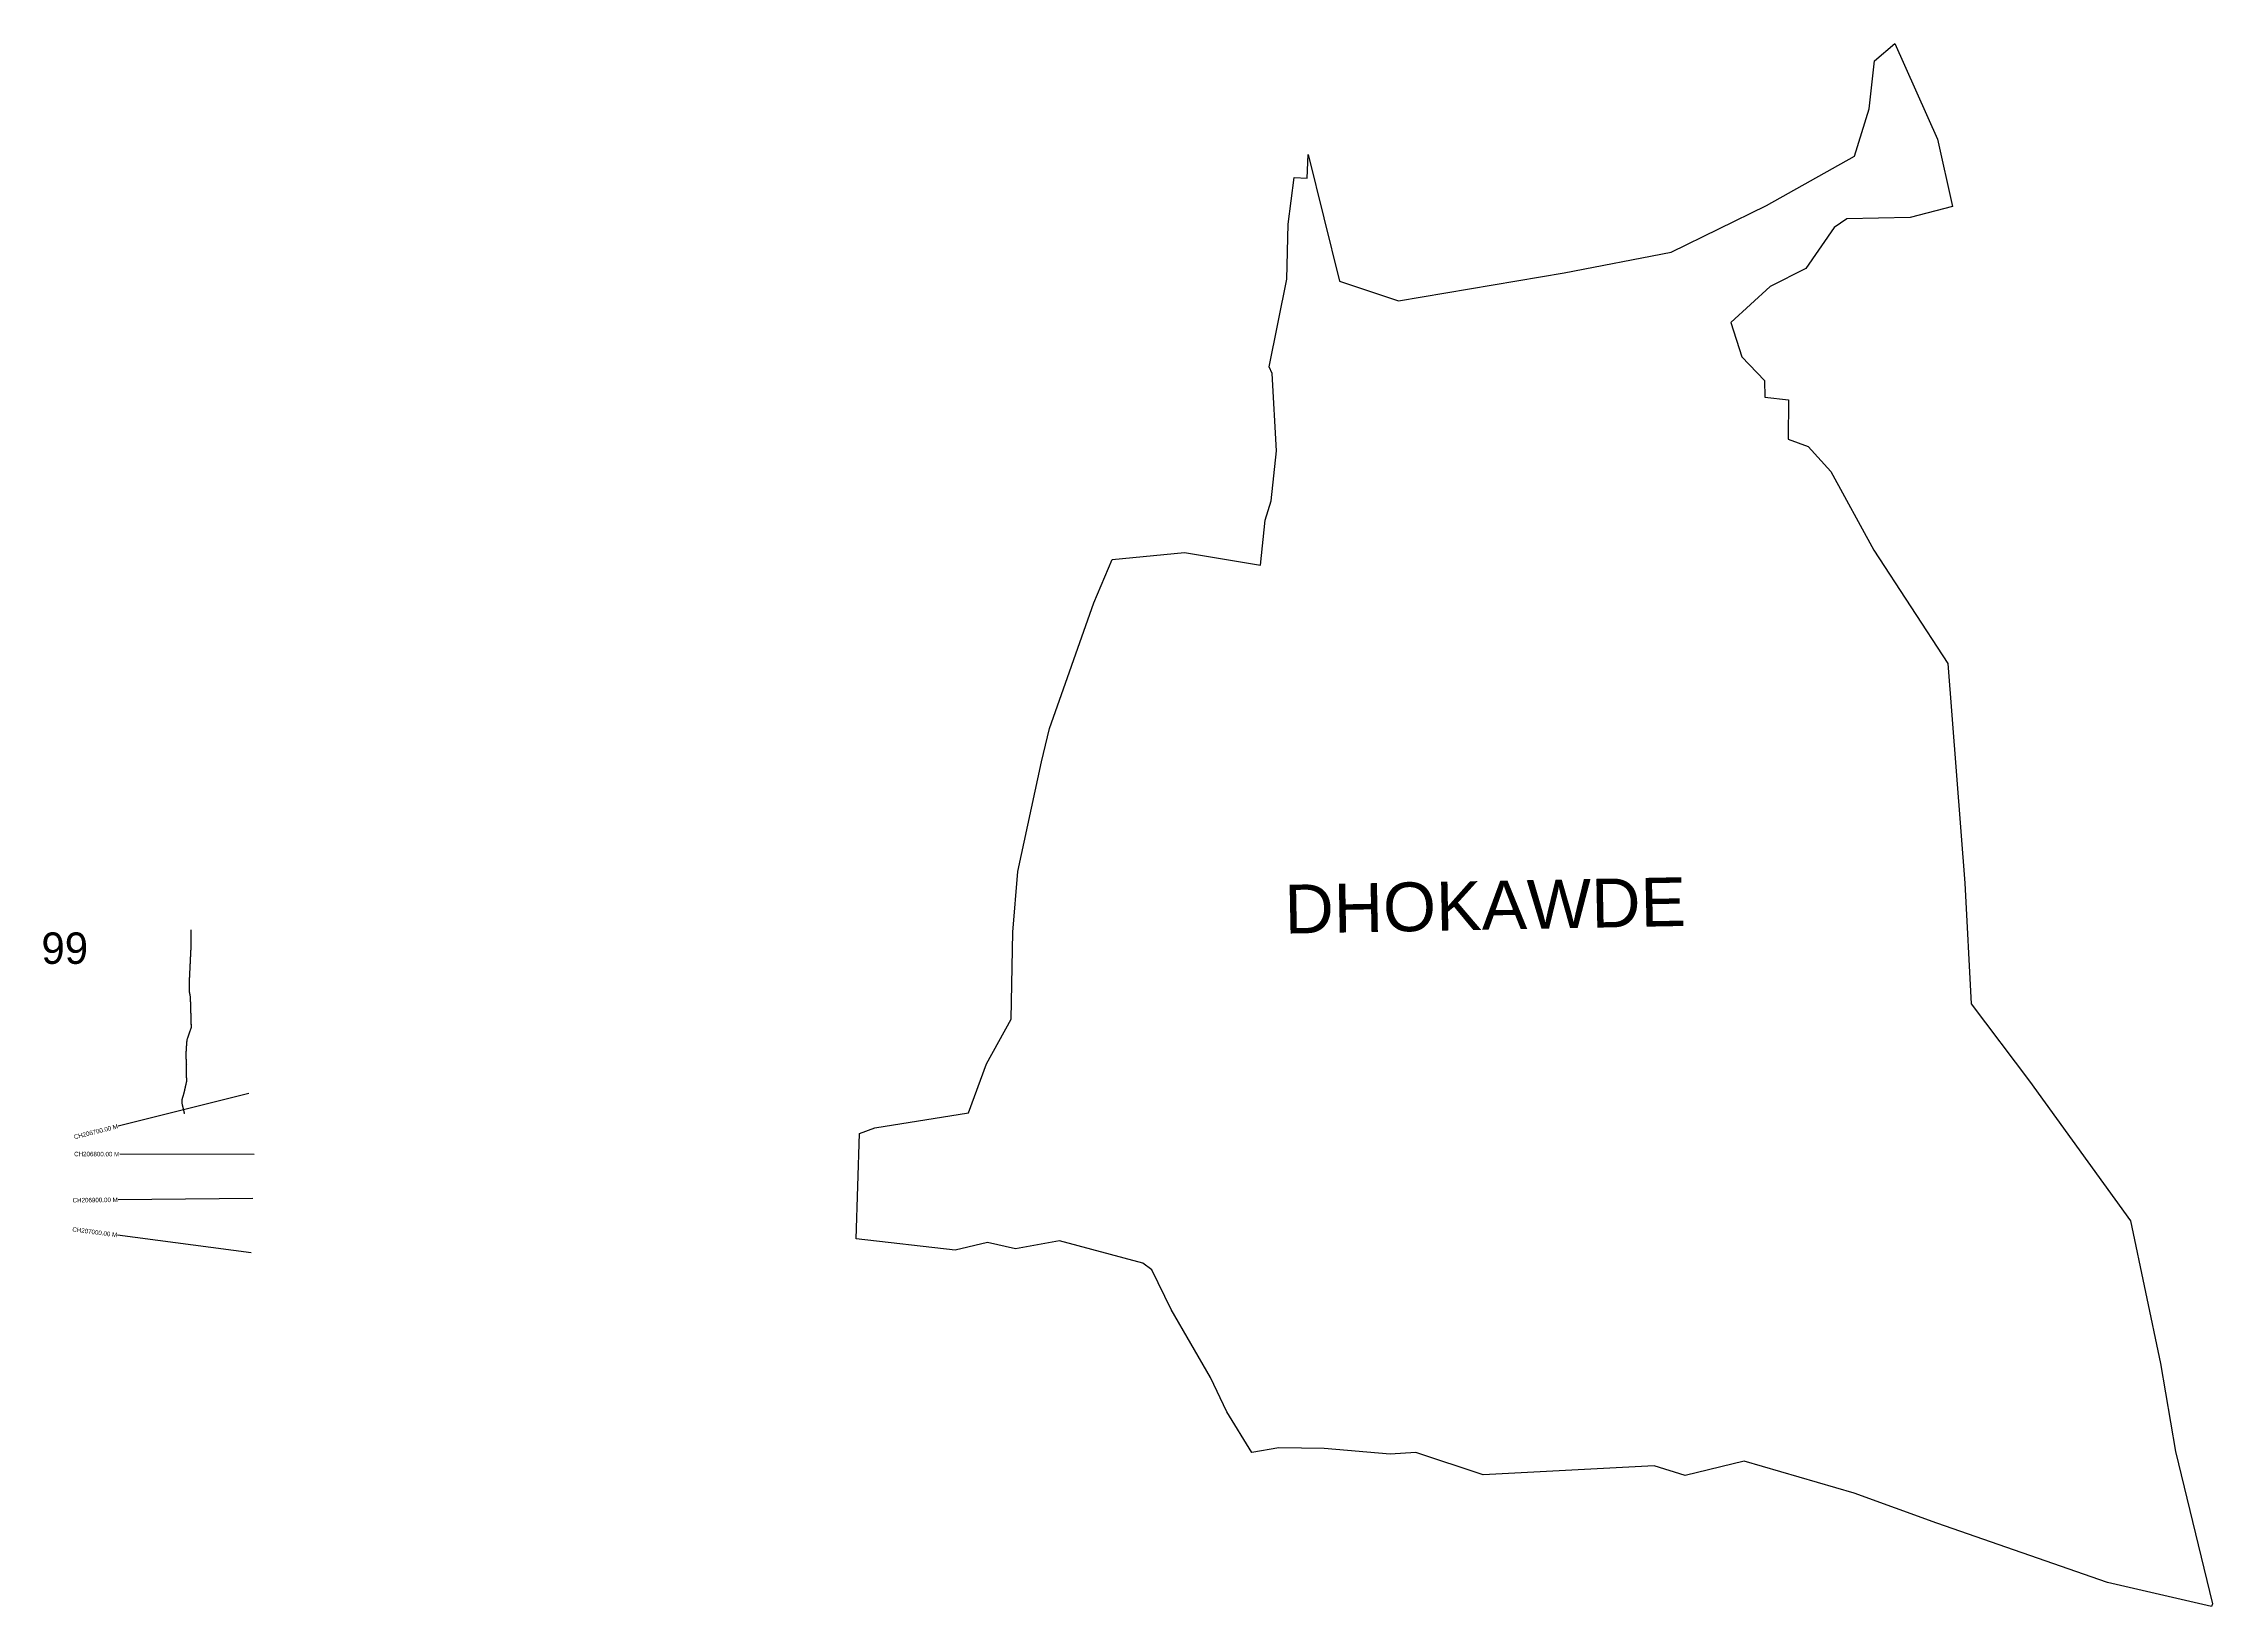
# Model space of a CAD drawing. Header units: metres. Extents: x 274517 to 279350, y 2076904 to 2080388.
import ezdxf
from ezdxf.enums import TextEntityAlignment as Align

# ---------------------------------------------------------------- set-up
doc = ezdxf.new("R2010")
doc.units = ezdxf.units.M
for name, color, linetype in [('CS', 134, 'Continuous'), ('CSMark', 210, 'Continuous'), ('NATURALLY PROTECTED', 3, 'Continuous'), ('village', 3, 'Continuous'), ('VILLAGE NAME', 250, 'Continuous')]:
    doc.layers.add(name, color=color, linetype=linetype)

msp = doc.modelspace()

# ---------------------------------------------------------------- linework, layer by layer
at = {"color": 6}
msp.add_lwpolyline([(278596.9, 2080349), (278641.9, 2080388.3)], dxfattribs=at)
at = {"layer": 'CS'}
for p, q in [((274974.7, 2078047.8), (274683.7, 2077975)), ((274986.9, 2077911.4), (274687, 2077912.5)), ((274983.6, 2077813.5), (274683.6, 2077810.7)), ((274979.7, 2077692.6), (274682.3, 2077731.9))]:
    msp.add_line(p, q, dxfattribs=at)
at = {"layer": 'NATURALLY PROTECTED', "const_width": 3, "flags": 128}
msp.add_lwpolyline([(274846, 2078412.8), (274845.6, 2078370.3), (274841.8, 2078292.1), (274842.2, 2078274.3), (274844.4, 2078262.6), (274846.4, 2078194.8), (274836.8, 2078167), (274835.7, 2078152.8), (274834.5, 2078132.7), (274835.8, 2078112.4), (274835.3, 2078094.5), (274836.1, 2078075.1), (274830.1, 2078048.2), (274827.2, 2078039), (274825.8, 2078033.8), (274825.8, 2078025.7), (274827.8, 2078017.1), (274829.3, 2078011.3), (274831.3, 2078002.2)], dxfattribs=at)
at = {"layer": 'village', "color": 6}
for points in [[(278641.9, 2080388.3, 0), (278737.5, 2080175, 0), (278770.8, 2080024.7, 0), (278676, 2080000, 0), (278535, 2079997.3, 0), (278507.3, 2079977.6, 0), (278444.1, 2079886.8, 0), (278364.2, 2079846.7, 0), (278276.4, 2079766, 0), (278300.9, 2079689.6, 0), (278351.7, 2079636.5, 0), (278352.3, 2079599.4, 0), (278405.2, 2079594, 0), (278404.8, 2079506.1, 0), (278449.2, 2079489.6, 0), (278499.5, 2079433.7, 0), (278595, 2079258.5, 0), (278760.3, 2079006, 0), (278798.1, 2078516.3, 0), (278812.4, 2078247.4, 0), (278942.5, 2078075.3, 0), (279167, 2077763.8, 0), (279234.2, 2077445.5, 0), (279267.4, 2077249.8, 0), (279350.2, 2076910.3, 0)], [(279350.2, 2076910.3, 0), (279347.8, 2076903.9, 0), (279115.6, 2076957.4, 0), (278735.8, 2077090.2, 0), (278551.2, 2077157.1, 0), (278306.7, 2077228.2, 0), (278174.8, 2077196.1, 0), (278106.1, 2077217.7, 0), (277724.7, 2077197.5, 0), (277574.5, 2077247.5, 0), (277518, 2077243.8, 0), (277370.8, 2077256.3, 0), (277269.7, 2077257.6, 0), (277209.7, 2077247.3, 0), (277154.1, 2077337.9, 0), (277117.3, 2077414.4, 0), (277029.5, 2077566.3, 0), (276986.3, 2077654.4, 0), (276966.9, 2077669.2, 0), (276780.7, 2077719.4, 0), (276683.1, 2077701.1, 0), (276620.6, 2077715.3, 0), (276548.5, 2077698.7, 0), (276327.7, 2077723.9, 0), (276335.5, 2077958.3, 0), (276369.6, 2077970.8, 0), (276578.1, 2078004.4, 0), (276618.1, 2078113.9, 0), (276673.4, 2078213.4, 0), (276676.7, 2078407.1, 0), (276687.8, 2078542.1, 0), (276740.7, 2078786.7, 0), (276759, 2078861.4, 0), (276857.5, 2079141, 0), (276898.1, 2079237.8, 0), (277059.5, 2079253.7, 0), (277229.1, 2079224.9, 0), (277238.8, 2079325.8, 0), (277252.7, 2079368.7, 0), (277264.6, 2079479.9, 0), (277254.9, 2079652.7, 0), (277247.9, 2079667.4, 0), (277287.1, 2079862.7, 0), (277290.6, 2079985.4, 0), (277303.7, 2080089.2, 0), (277333, 2080087.8, 0), (277334.9, 2080140.8, 0), (277404.6, 2079858.1, 0), (277536.4, 2079814.6, 0), (277905.6, 2079876.5, 0), (278143.4, 2079923.2, 0), (278356.3, 2080027, 0), (278552.1, 2080136.5, 0), (278585.2, 2080242.7, 0), (278596.9, 2080349, 0)]]:
    msp.add_polyline3d(points, dxfattribs=at)

# ---------------------------------------------------------------- texts
at = {"insert": (274512.5, 2078406.6), "char_height": 70, "attachment_point": 1}
msp.add_mtext_dynamic_manual_height_columns('99', width=95.172, gutter_width=1, heights=[0], dxfattribs=at)
at = {"layer": 'CSMark'}
for s, rotation, p in [('CH206700.00 M', 14.0411, (274682.7, 2077974.8)), ('CH206800.00 M', 359.7849, (274686, 2077912.5)), ('CH206900.00 M', 0.5231, (274682.6, 2077810.7)), ('CH207000.00 M', 352.4644, (274681.3, 2077732))]:
    msp.add_text(s, height=10, rotation=rotation, dxfattribs=at).set_placement(p, align=Align.MIDDLE_RIGHT)
at = {"layer": 'VILLAGE NAME', "insert": (277281.2, 2078512.7), "char_height": 108.748, "attachment_point": 1, "rotation": 1.1028}
msp.add_mtext_dynamic_manual_height_columns('{\\fArial|b0|i0|c0|p34;DHOKAWDE}', width=726.929, gutter_width=543.7, heights=[0], dxfattribs=at)

doc.saveas('drawing.dxf')
